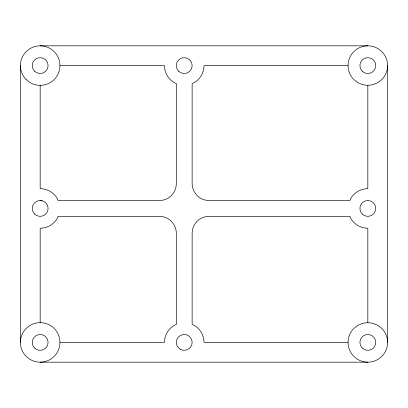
<?xml version="1.0" encoding="UTF-8"?>
<svg xmlns="http://www.w3.org/2000/svg" width="408" height="408" viewBox="0 0 408 408"><rect width="100%" height="100%" fill="white"/><g stroke="black" fill="none" stroke-linecap="round" stroke-linejoin="round"><path stroke-width="0.61" d="M367.827 85.364L372.943 84.691L377.716 82.717L381.806 79.575A19.773 19.773 0 0 0 381.806 51.612A19.773 19.773 0 0 0 353.848 51.612A19.773 19.773 0 0 0 353.848 79.575L357.944 82.717L362.712 84.691L367.827 85.364L367.827 188.659A19.773 19.773 0 0 0 350.707 198.543L349.885 200.522L209.085 200.522A16.947 16.947 0 0 1 192.137 183.575L192.137 83.538L194.116 82.717A19.773 19.773 0 0 0 204 65.596L348.055 65.596M367.827 322.636L362.712 323.309L357.944 325.283L353.848 328.425A19.773 19.773 0 0 0 353.848 356.388A19.773 19.773 0 0 0 381.806 356.388A19.773 19.773 0 0 0 381.806 328.425L377.716 325.283L372.943 323.309L367.827 322.636L367.827 228.2A19.773 19.773 0 0 1 350.707 218.316L349.885 216.337L209.085 216.337A16.947 16.947 0 0 0 192.137 233.284L192.137 324.462L194.116 325.283A19.773 19.773 0 0 1 204 342.404L348.055 342.404M40.173 45.823L367.827 45.823M59.945 65.596L164.455 65.596A19.773 19.773 0 0 0 174.344 82.717L176.317 83.538L176.317 183.58A16.947 16.947 0 0 1 159.38 200.527L58.14 200.578L57.293 198.543A19.773 19.773 0 0 0 40.173 188.659L40.173 85.364M40.173 200.522L42.218 200.522M59.945 342.404A19.773 19.773 0 0 0 30.284 325.283A19.773 19.773 0 0 0 30.284 359.53A19.773 19.773 0 0 0 59.945 342.404L164.455 342.404A19.773 19.773 0 0 1 174.344 325.283L176.317 324.462L176.317 233.284A16.947 16.947 0 0 0 159.37 216.337L58.114 216.337L57.293 218.316A19.773 19.773 0 0 1 40.173 228.2L40.173 322.636M40.173 362.176L367.827 362.176M387.6 65.596L387.6 342.404M20.4 65.596L20.4 342.404M362.238 71.186A7.91 7.91 0 0 0 375.467 67.641A7.91 7.91 0 0 0 365.782 57.956A7.91 7.91 0 0 0 362.238 71.186M362.238 347.999A7.91 7.91 0 0 0 375.467 344.454A7.91 7.91 0 0 0 365.782 334.769A7.91 7.91 0 0 0 362.238 347.999M26.194 79.575A19.773 19.773 0 0 0 59.272 70.712A19.773 19.773 0 0 0 35.057 46.497A19.773 19.773 0 0 0 26.194 79.575M34.578 71.186A7.91 7.91 0 0 0 47.812 67.641A7.91 7.91 0 0 0 38.128 57.956A7.91 7.91 0 0 0 34.578 71.186M34.578 347.999A7.91 7.91 0 0 0 47.812 344.454A7.91 7.91 0 0 0 38.128 334.769A7.91 7.91 0 0 0 34.578 347.999M180.275 349.253A7.91 7.91 0 0 0 192.137 342.404A7.91 7.91 0 0 0 180.275 335.555A7.91 7.91 0 0 0 180.275 349.253M178.638 71.186A7.91 7.91 0 0 0 191.867 67.641A7.91 7.91 0 0 0 182.182 57.956A7.91 7.91 0 0 0 178.638 71.186M362.238 214.022A7.91 7.91 0 0 0 375.467 210.477A7.91 7.91 0 0 0 365.782 200.792A7.91 7.91 0 0 0 362.238 214.022M34.578 214.022A7.91 7.91 0 0 0 47.812 210.477A7.91 7.91 0 0 0 38.128 200.792A7.91 7.91 0 0 0 34.578 214.022"/></g></svg>
